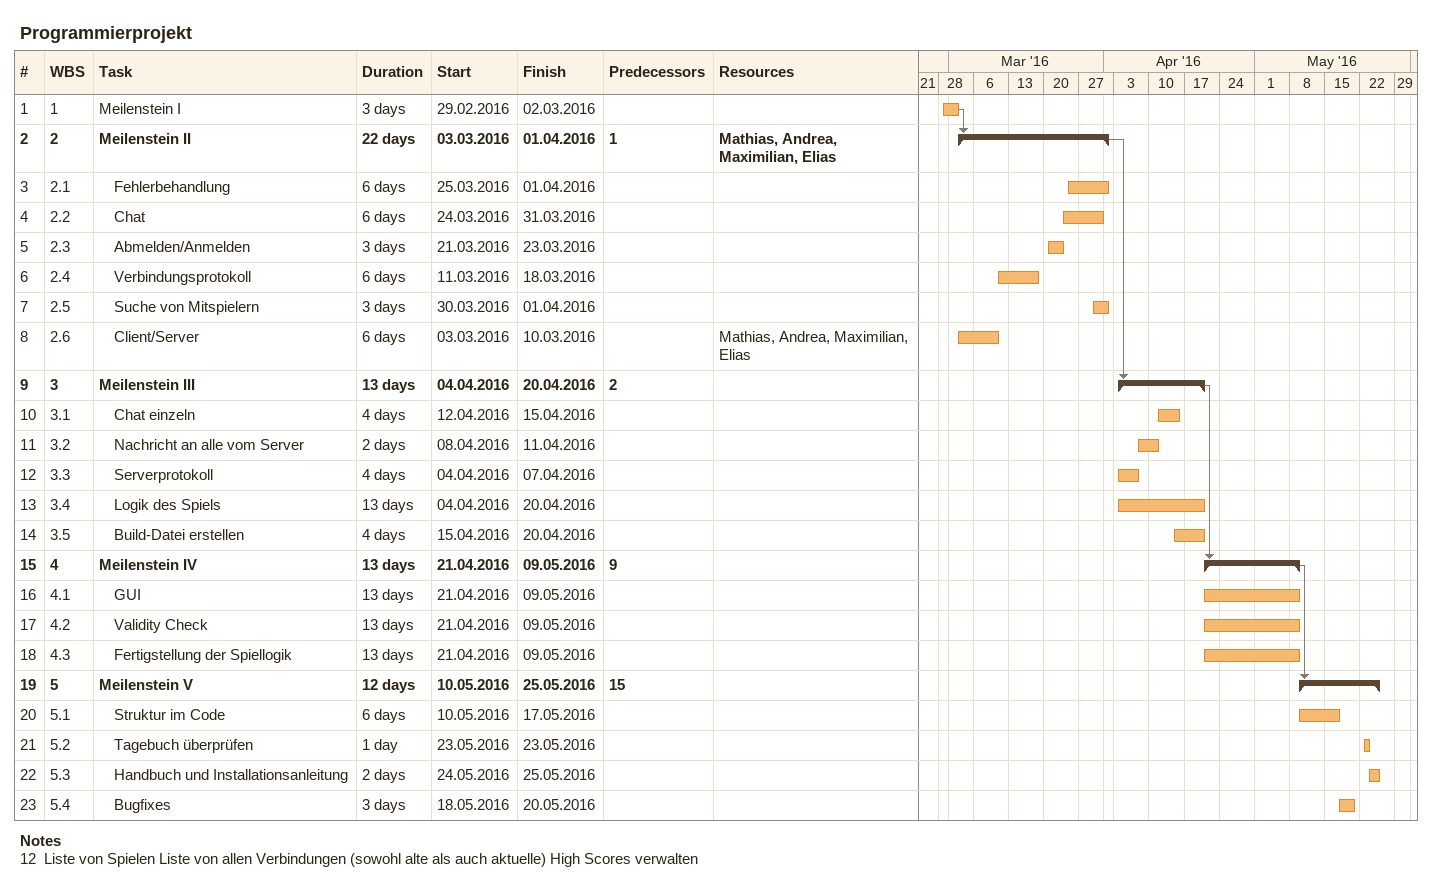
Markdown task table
Programmierprojekt

| ID | WBS | Task | Duration | Start | Finish | Predecessors | Resources |
|---|---|---|---|---|---|---|---|
| 1 | 1 | Meilenstein I | 3d | 2016-02-29 | 2016-03-02 |  |  |
| 2 | 2 | **Meilenstein II** | 22d | 2016-03-03 | 2016-04-01 | 1 | Mathias, Andrea, Maximilian, Elias |
| 3 | 2.1 | Fehlerbehandlung | 6d | 2016-03-25 | 2016-04-01 |  |  |
| 4 | 2.2 | Chat | 6d | 2016-03-24 | 2016-03-31 |  |  |
| 5 | 2.3 | Abmelden/Anmelden | 3d | 2016-03-21 | 2016-03-23 |  |  |
| 6 | 2.4 | Verbindungsprotokoll | 6d | 2016-03-11 | 2016-03-18 |  |  |
| 7 | 2.5 | Suche von Mitspielern | 3d | 2016-03-30 | 2016-04-01 |  |  |
| 8 | 2.6 | Client/Server | 6d | 2016-03-03 | 2016-03-10 |  | Mathias, Andrea, Maximilian, Elias |
| 9 | 3 | **Meilenstein III** | 13d | 2016-04-04 | 2016-04-20 | 2 |  |
| 10 | 3.1 | Chat einzeln | 4d | 2016-04-12 | 2016-04-15 |  |  |
| 11 | 3.2 | Nachricht an alle vom Server | 2d | 2016-04-08 | 2016-04-11 |  |  |
| 12 | 3.3 | Serverprotokoll | 4d | 2016-04-04 | 2016-04-07 |  |  |
| 13 | 3.4 | Logik des Spiels | 13d | 2016-04-04 | 2016-04-20 |  |  |
| 14 | 3.5 | Build-Datei erstellen | 4d | 2016-04-15 | 2016-04-20 |  |  |
| 15 | 4 | **Meilenstein IV** | 13d | 2016-04-21 | 2016-05-09 | 9 |  |
| 16 | 4.1 | GUI | 13d | 2016-04-21 | 2016-05-09 |  |  |
| 17 | 4.2 | Validity Check | 13d | 2016-04-21 | 2016-05-09 |  |  |
| 18 | 4.3 | Fertigstellung der Spiellogik | 13d | 2016-04-21 | 2016-05-09 |  |  |
| 19 | 5 | **Meilenstein V** | 12d | 2016-05-10 | 2016-05-25 | 15 |  |
| 20 | 5.1 | Struktur im Code | 6d | 2016-05-10 | 2016-05-17 |  |  |
| 21 | 5.2 | Tagebuch überprüfen | 1d | 2016-05-23 | 2016-05-23 |  |  |
| 22 | 5.3 | Handbuch und Installationsanleitung | 2d | 2016-05-24 | 2016-05-25 |  |  |
| 23 | 5.4 | Bugfixes | 3d | 2016-05-18 | 2016-05-20 |  |  |

Notes
- 12: Liste von Spielen Liste von allen Verbindungen (sowohl alte als auch aktuelle) High Scores verwalten
